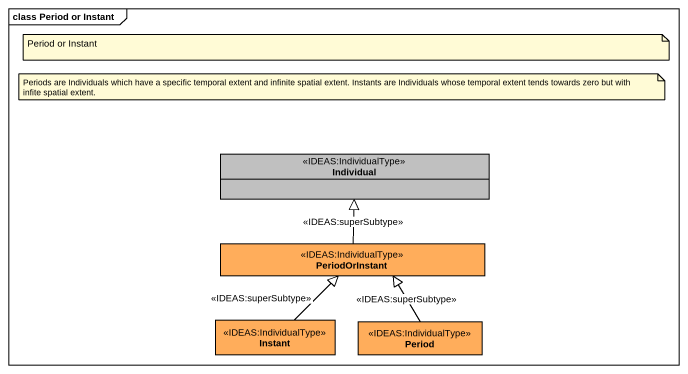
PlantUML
@startuml
mainframe class Period or Instant
hide circle
hide empty members
class Individual <<IDEAS:IndividualType>> #C0C0C0
class PeriodOrInstant <<IDEAS:IndividualType>> #FFAD5B
class Instant <<IDEAS:IndividualType>> #FFAD5B
class Period <<IDEAS:IndividualType>> #FFAD5B
PeriodOrInstant -up-|> Individual : <<IDEAS:superSubtype>>
Instant -up-|> PeriodOrInstant : <<IDEAS:superSubtype>>
Period -up-|> PeriodOrInstant : <<IDEAS:superSubtype>>
note as N1
  Period or Instant
end note
note as N2
  Periods are Individuals which have a specific temporal extent and infinite spatial extent. Instants are Individuals whose temporal extent tends towards zero but with infite spatial extent.
end note
@enduml
